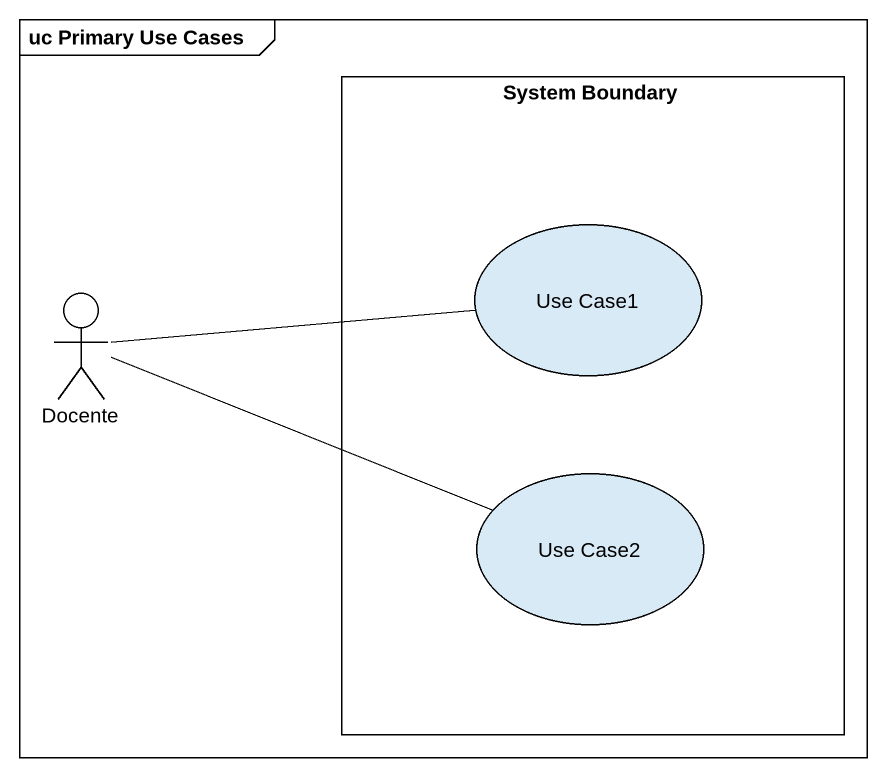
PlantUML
@startuml
mainframe uc Primary Use Cases
rectangle "System Boundary" as System_Boundary {
  usecase "Use Case1" as Use_Case1
  usecase "Use Case2" as Use_Case2
}
actor Docente
Docente -right- Use_Case1
Docente -right- Use_Case2
@enduml
